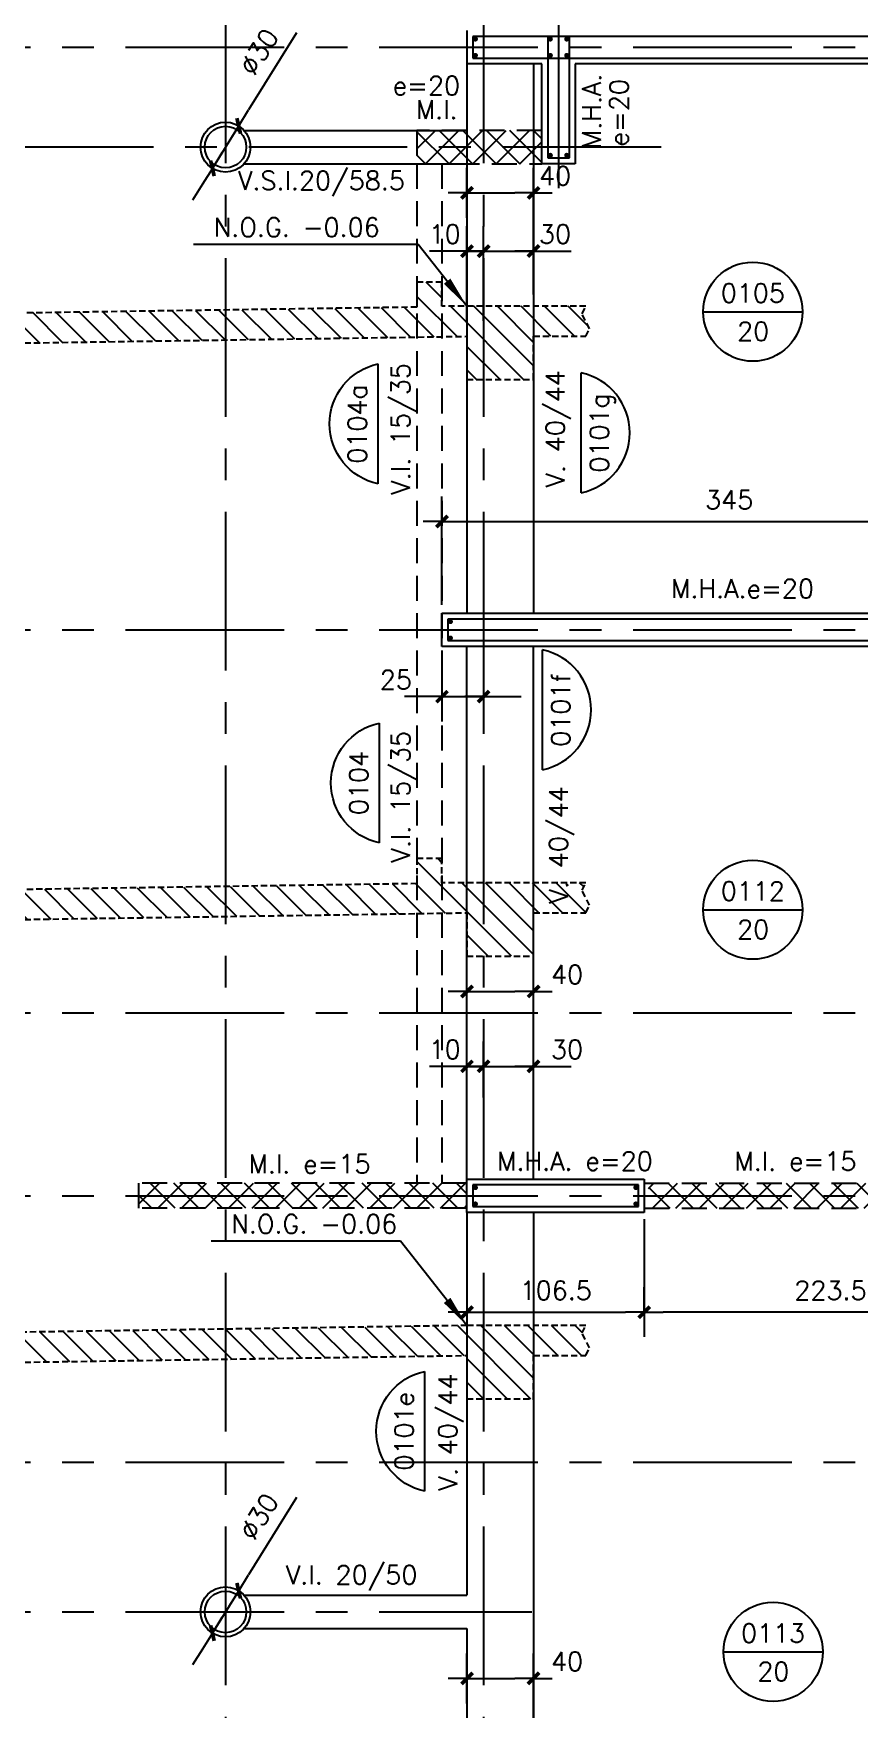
# Model space of a CAD drawing. Header units: millimetres. Extents: x -656862 to -653478, y 91928 to 96737.
# Drawn here: x -655780 to -655284, y 94729 to 95736 of the extents above; entities that cross this region are included whole.
import ezdxf
from ezdxf.enums import TextEntityAlignment as Align

# ---------------------------------------------------------------- set-up
doc = ezdxf.new("R2010")
doc.units = ezdxf.units.MM
doc.header["$LTSCALE"] = 30
for name, pattern in [('CENTER', [50.8, 31.75, -6.35, 6.35, -6.35]), ('DASHED', [0.75, 0.5, -0.25]), ('HIDDEN', [0.375, 0.25, -0.125])]:
    doc.linetypes.add(name, pattern=pattern)
for name, color, linetype in [('COTAS', 5, 'Continuous'), ('Cotas2', 1, 'Continuous'), ('EJES', 1, 'CENTER'), ('HATCH2', 1, 'HIDDEN'), ('MALLA', 1, 'Continuous'), ('MUROS', 5, 'Continuous'), ('SEGMENTOS1', 2, 'DASHED'), ('TEXTOS1', 9, 'Continuous'), ('VIGAS', 3, 'Continuous')]:
    doc.layers.add(name, color=color, linetype=linetype)
doc.styles.add('ROMANS', font='romans')
doc.dimstyles.new('ING-50', dxfattribs={"dimscale": 5, "dimtxt": 2.25, "dimasz": 2.25, "dimexe": 3, "dimexo": 0, "dimgap": 1.5, "dimtad": 1, "dimdec": 1, "dimzin": 12, "dimdsep": 46, "dimtxsty": 'ROMANS', "dimblk1": 'TICK1', "dimblk2": 'TICK1', "dimsah": 1, "dimcen": 0.09, "dimclrd": 2, "dimclre": 1, "dimclrt": 3, "dimadec": 1, "dimazin": 3, "dimtfac": 1, "dimtdec": 1, "dimtix": 1, "dimtmove": 2, "dimatfit": 3, "dimfxl": 3, "dimtolj": 1, "dimtzin": 12, "dimarcsym": 0})
pattern_1 = [(45, (0, 0), (-7.07106781, 7.07106781), []), (135, (0, 0), (-7.07106781, -7.07106781), [])]
pattern_2 = [(135, (0, 0), (-7.07106781, -7.07106781), [])]

# ---------------------------------------------------------------- blocks, each defined once
blk = doc.blocks.new('TICK1')
at = {"color": 2}
for points in [[(0, 0), (-1, 0)], [(0, 0), (1, 0)]]:
    blk.add_lwpolyline(points, dxfattribs=at)
at = {"color": 2, "const_width": 0.2}
blk.add_lwpolyline([(-0.3, -0.3), (0.3, 0.3)], dxfattribs=at)
blk = doc.blocks.new('*D12')
at = {"layer": 'COTAS', "color": 1, "lineweight": -2, "ltscale": 0.5}
for p, q in [((-655534.7, 95392.5), (-655534.7, 95457.5)), ((-655189.7, 95442.5), (-655189.7, 95457.5))]:
    blk.add_line(p, q, dxfattribs=at)
at = {"layer": 'COTAS', "color": 2, "lineweight": -2, "ltscale": 0.5}
blk.add_line((-655523.5, 95442.5), (-655201, 95442.5), dxfattribs=at)
at = {"layer": 'Defpoints', "color": 0, "ltscale": 0.5}
for p in [(-655189.7, 95442.5), (-655189.7, 95442.5), (-655534.7, 95392.5)]:
    blk.add_point(p, dxfattribs=at)
at = {"layer": 'COTAS', "color": 2, "lineweight": -2, "ltscale": 0.5, "xscale": 11.25, "yscale": 11.25, "zscale": 11.25, "rotation": 180}
blk.add_blockref('TICK1', (-655534.7, 95442.5), dxfattribs=at)
at = {"layer": 'COTAS', "color": 2, "lineweight": -2, "ltscale": 0.5, "xscale": 11.25, "yscale": 11.25, "zscale": 11.25}
blk.add_blockref('TICK1', (-655189.7, 95442.5), dxfattribs=at)
at = {"layer": 'COTAS', "color": 3, "ltscale": 0.5, "insert": (-655362.2, 95455.6), "char_height": 11.25, "attachment_point": 5, "style": 'ROMANS'}
blk.add_mtext('\\A1;345', dxfattribs=at)
blk = doc.blocks.new('*D86')
at = {"layer": 'COTAS', "color": 1, "lineweight": -2}
for p, q in [((-655413.2, 94967.5), (-655413.2, 94982.5)), ((-655189.7, 94967.5), (-655189.7, 94952.5))]:
    blk.add_line(p, q, dxfattribs=at)
at = {"layer": 'COTAS', "color": 2, "lineweight": -2}
blk.add_line((-655201, 94967.5), (-655401.9, 94967.5), dxfattribs=at)
at = {"layer": 'Defpoints', "color": 0}
for p in [(-655413.2, 94967.5), (-655413.2, 94967.5), (-655189.7, 94967.5)]:
    blk.add_point(p, dxfattribs=at)
at = {"layer": 'COTAS', "color": 2, "lineweight": -2, "xscale": 11.25, "yscale": 11.25, "zscale": 11.25, "rotation": 180}
blk.add_blockref('TICK1', (-655413.2, 94967.5), dxfattribs=at)
at = {"layer": 'COTAS', "color": 2, "lineweight": -2, "xscale": 11.25, "yscale": 11.25, "zscale": 11.25}
blk.add_blockref('TICK1', (-655189.7, 94967.5), dxfattribs=at)
at = {"layer": 'COTAS', "color": 3, "insert": (-655301.4, 94980.6), "char_height": 11.25, "attachment_point": 5, "style": 'ROMANS'}
blk.add_mtext('\\A1;223.5', dxfattribs=at)
blk = doc.blocks.new('*D87')
at = {"layer": 'COTAS', "color": 1, "lineweight": -2}
for p, q in [((-655413.2, 94967.5), (-655413.2, 94982.5)), ((-655519.7, 94967.5), (-655519.7, 94952.5))]:
    blk.add_line(p, q, dxfattribs=at)
at = {"layer": 'COTAS', "color": 2, "lineweight": -2}
blk.add_line((-655508.5, 94967.5), (-655424.4, 94967.5), dxfattribs=at)
at = {"layer": 'Defpoints', "color": 0}
for p in [(-655519.7, 94967.5), (-655413.2, 94967.5), (-655413.2, 94967.5)]:
    blk.add_point(p, dxfattribs=at)
at = {"layer": 'COTAS', "color": 2, "lineweight": -2, "xscale": 11.25, "yscale": 11.25, "zscale": 11.25, "rotation": 180}
blk.add_blockref('TICK1', (-655519.7, 94967.5), dxfattribs=at)
at = {"layer": 'COTAS', "color": 2, "lineweight": -2, "xscale": 11.25, "yscale": 11.25, "zscale": 11.25}
blk.add_blockref('TICK1', (-655413.2, 94967.5), dxfattribs=at)
at = {"layer": 'COTAS', "color": 3, "insert": (-655466.4, 94980.6), "char_height": 11.25, "attachment_point": 5, "style": 'ROMANS'}
blk.add_mtext('\\A1;106.5', dxfattribs=at)
blk = doc.blocks.new('*D148')
at = {"layer": 'COTAS', "color": 2, "lineweight": -2}
for p, q in [((-655622.1, 94856.2), (-655650.9, 94809.8)), ((-655672.6, 94774.7), (-655656.8, 94800.2)), ((-655678.6, 94765.1), (-655684.5, 94755.6))]:
    blk.add_line(p, q, dxfattribs=at)
at = {"layer": 'Defpoints', "color": 0}
for p in [(-655656.8, 94800.2), (-655672.6, 94774.7)]:
    blk.add_point(p, dxfattribs=at)
at = {"layer": 'COTAS', "color": 2, "lineweight": -2, "xscale": 11.25, "yscale": 11.25, "zscale": 11.25}
for p, rotation in [((-655656.8, 94800.2), 238.1694661812286), ((-655672.6, 94774.7), 58.1694661812286)]:
    blk.add_blockref('TICK1', p, dxfattribs=dict(at, rotation=rotation))
at = {"layer": 'COTAS', "color": 3, "insert": (-655644.6, 94844.7), "char_height": 11.25, "attachment_point": 5, "rotation": 58.1695, "style": 'ROMANS'}
blk.add_mtext('\\A1;∅30', dxfattribs=at)
blk = doc.blocks.new('losa-ne')
at = {"color": 5, "linetype": 'Continuous'}
blk.add_line((-29.8, 0), (29.7, 0), dxfattribs=at)
at = {"color": 3, "linetype": 'Continuous'}
blk.add_circle((0, 0), 29.8, dxfattribs=at)
at = {"color": 3, "linetype": 'Continuous', "style": 'ROMANS'}
for tag, p in [('N%%DL', (0, 5.6)), ('ESP', (0.2, -17.4))]:
    blk.add_attdef(tag, text='', height=11.2, dxfattribs=at).set_placement(p, align=Align.CENTER)
blk = doc.blocks.new('*D181')
at = {"layer": 'COTAS', "color": 1, "lineweight": -2, "ltscale": 0.5}
for p, q in [((-655519.7, 95561.8), (-655519.7, 95620)), ((-655509.7, 95563.1), (-655509.7, 95620))]:
    blk.add_line(p, q, dxfattribs=at)
at = {"layer": 'COTAS', "color": 2, "lineweight": -2, "ltscale": 0.5}
for p, q in [((-655531, 95605), (-655542.2, 95605)), ((-655519.7, 95605), (-655509.7, 95605)), ((-655498.5, 95605), (-655487.2, 95605))]:
    blk.add_line(p, q, dxfattribs=at)
at = {"layer": 'Defpoints', "color": 0, "ltscale": 0.5}
for p in [(-655509.7, 95605), (-655509.7, 95563.1), (-655519.7, 95561.8)]:
    blk.add_point(p, dxfattribs=at)
at = {"layer": 'COTAS', "color": 2, "lineweight": -2, "ltscale": 0.5, "xscale": 11.25, "yscale": 11.25, "zscale": 11.25}
blk.add_blockref('TICK1', (-655519.7, 95605), dxfattribs=at)
at = {"layer": 'COTAS', "color": 2, "lineweight": -2, "ltscale": 0.5, "xscale": 11.25, "yscale": 11.25, "zscale": 11.25, "rotation": 180}
blk.add_blockref('TICK1', (-655509.7, 95605), dxfattribs=at)
at = {"layer": 'COTAS', "color": 3, "ltscale": 0.5, "insert": (-655533.1, 95615.2), "char_height": 11.25, "attachment_point": 5, "style": 'ROMANS'}
blk.add_mtext('\\A1;10', dxfattribs=at)
blk = doc.blocks.new('*D182')
at = {"layer": 'COTAS', "color": 1, "lineweight": -2, "ltscale": 0.5}
for p, q in [((-655509.7, 95586.3), (-655509.7, 95620)), ((-655479.7, 95579), (-655479.7, 95620))]:
    blk.add_line(p, q, dxfattribs=at)
at = {"layer": 'COTAS', "color": 2, "lineweight": -2, "ltscale": 0.5}
for p, q in [((-655521, 95605), (-655532.2, 95605)), ((-655509.7, 95605), (-655479.7, 95605)), ((-655468.5, 95605), (-655457.2, 95605))]:
    blk.add_line(p, q, dxfattribs=at)
at = {"layer": 'Defpoints', "color": 0, "ltscale": 0.5}
for p in [(-655479.7, 95605), (-655509.7, 95586.3), (-655479.7, 95579)]:
    blk.add_point(p, dxfattribs=at)
at = {"layer": 'COTAS', "color": 2, "lineweight": -2, "ltscale": 0.5, "xscale": 11.25, "yscale": 11.25, "zscale": 11.25}
blk.add_blockref('TICK1', (-655509.7, 95605), dxfattribs=at)
at = {"layer": 'COTAS', "color": 2, "lineweight": -2, "ltscale": 0.5, "xscale": 11.25, "yscale": 11.25, "zscale": 11.25, "rotation": 180}
blk.add_blockref('TICK1', (-655479.7, 95605), dxfattribs=at)
at = {"layer": 'COTAS', "color": 3, "ltscale": 0.5, "insert": (-655466.8, 95615.2), "char_height": 11.25, "attachment_point": 5, "style": 'ROMANS'}
blk.add_mtext('\\A1;30', dxfattribs=at)
blk = doc.blocks.new('*D183')
at = {"layer": 'COTAS', "color": 1, "lineweight": -2, "ltscale": 0.5}
for p, q in [((-655519.7, 95624.9), (-655519.7, 95655)), ((-655479.7, 95614), (-655479.7, 95655))]:
    blk.add_line(p, q, dxfattribs=at)
at = {"layer": 'COTAS', "color": 2, "lineweight": -2, "ltscale": 0.5}
blk.add_line((-655508.5, 95640), (-655491, 95640), dxfattribs=at)
at = {"layer": 'Defpoints', "color": 0, "ltscale": 0.5}
for p in [(-655479.7, 95640), (-655519.7, 95624.9), (-655479.7, 95614)]:
    blk.add_point(p, dxfattribs=at)
at = {"layer": 'COTAS', "color": 2, "lineweight": -2, "ltscale": 0.5, "xscale": 11.25, "yscale": 11.25, "zscale": 11.25, "rotation": 180}
blk.add_blockref('TICK1', (-655519.7, 95640), dxfattribs=at)
at = {"layer": 'COTAS', "color": 2, "lineweight": -2, "ltscale": 0.5, "xscale": 11.25, "yscale": 11.25, "zscale": 11.25}
blk.add_blockref('TICK1', (-655479.7, 95640), dxfattribs=at)
at = {"layer": 'COTAS', "color": 3, "ltscale": 0.5, "insert": (-655466.8, 95650.2), "char_height": 11.25, "attachment_point": 5, "style": 'ROMANS'}
blk.add_mtext('\\A1;40', dxfattribs=at)
blk = doc.blocks.new('*D184')
at = {"layer": 'COTAS', "color": 1, "lineweight": -2, "ltscale": 0.5}
for p, q in [((-655519.7, 95095.8), (-655519.7, 95130.2)), ((-655509.7, 95097.2), (-655509.7, 95130.2))]:
    blk.add_line(p, q, dxfattribs=at)
at = {"layer": 'COTAS', "color": 2, "lineweight": -2, "ltscale": 0.5}
for p, q in [((-655531, 95115.2), (-655542.2, 95115.2)), ((-655519.7, 95115.2), (-655509.7, 95115.2)), ((-655498.5, 95115.2), (-655487.2, 95115.2))]:
    blk.add_line(p, q, dxfattribs=at)
at = {"layer": 'Defpoints', "color": 0, "ltscale": 0.5}
for p in [(-655509.7, 95115.2), (-655519.7, 95095.8), (-655509.7, 95097.2)]:
    blk.add_point(p, dxfattribs=at)
at = {"layer": 'COTAS', "color": 2, "lineweight": -2, "ltscale": 0.5, "xscale": 11.25, "yscale": 11.25, "zscale": 11.25}
blk.add_blockref('TICK1', (-655519.7, 95115.2), dxfattribs=at)
at = {"layer": 'COTAS', "color": 2, "lineweight": -2, "ltscale": 0.5, "xscale": 11.25, "yscale": 11.25, "zscale": 11.25, "rotation": 180}
blk.add_blockref('TICK1', (-655509.7, 95115.2), dxfattribs=at)
at = {"layer": 'COTAS', "color": 3, "ltscale": 0.5, "insert": (-655533.1, 95125.4), "char_height": 11.25, "attachment_point": 5, "style": 'ROMANS'}
blk.add_mtext('\\A1;10', dxfattribs=at)
blk = doc.blocks.new('*D185')
at = {"layer": 'COTAS', "color": 1, "lineweight": -2, "ltscale": 0.5}
for p, q in [((-655509.7, 95096.5), (-655509.7, 95130.2)), ((-655479.7, 95089.2), (-655479.7, 95130.2))]:
    blk.add_line(p, q, dxfattribs=at)
at = {"layer": 'COTAS', "color": 2, "lineweight": -2, "ltscale": 0.5}
for p, q in [((-655521, 95115.2), (-655532.2, 95115.2)), ((-655509.7, 95115.2), (-655479.7, 95115.2)), ((-655468.5, 95115.2), (-655457.2, 95115.2))]:
    blk.add_line(p, q, dxfattribs=at)
at = {"layer": 'Defpoints', "color": 0, "ltscale": 0.5}
for p in [(-655479.7, 95115.2), (-655509.7, 95096.5), (-655479.7, 95089.2)]:
    blk.add_point(p, dxfattribs=at)
at = {"layer": 'COTAS', "color": 2, "lineweight": -2, "ltscale": 0.5, "xscale": 11.25, "yscale": 11.25, "zscale": 11.25}
blk.add_blockref('TICK1', (-655509.7, 95115.2), dxfattribs=at)
at = {"layer": 'COTAS', "color": 2, "lineweight": -2, "ltscale": 0.5, "xscale": 11.25, "yscale": 11.25, "zscale": 11.25, "rotation": 180}
blk.add_blockref('TICK1', (-655479.7, 95115.2), dxfattribs=at)
at = {"layer": 'COTAS', "color": 3, "ltscale": 0.5, "insert": (-655459.6, 95125.4), "char_height": 11.25, "attachment_point": 5, "style": 'ROMANS'}
blk.add_mtext('\\A1;30', dxfattribs=at)
blk = doc.blocks.new('*D186')
at = {"layer": 'COTAS', "color": 1, "lineweight": -2, "ltscale": 0.5}
for p, q in [((-655519.7, 95145.1), (-655519.7, 95175.2)), ((-655479.7, 95134.2), (-655479.7, 95175.2))]:
    blk.add_line(p, q, dxfattribs=at)
at = {"layer": 'COTAS', "color": 2, "lineweight": -2, "ltscale": 0.5}
blk.add_line((-655508.5, 95160.2), (-655491, 95160.2), dxfattribs=at)
at = {"layer": 'Defpoints', "color": 0, "ltscale": 0.5}
for p in [(-655479.7, 95160.2), (-655519.7, 95145.1), (-655479.7, 95134.2)]:
    blk.add_point(p, dxfattribs=at)
at = {"layer": 'COTAS', "color": 2, "lineweight": -2, "ltscale": 0.5, "xscale": 11.25, "yscale": 11.25, "zscale": 11.25, "rotation": 180}
blk.add_blockref('TICK1', (-655519.7, 95160.2), dxfattribs=at)
at = {"layer": 'COTAS', "color": 2, "lineweight": -2, "ltscale": 0.5, "xscale": 11.25, "yscale": 11.25, "zscale": 11.25}
blk.add_blockref('TICK1', (-655479.7, 95160.2), dxfattribs=at)
at = {"layer": 'COTAS', "color": 3, "ltscale": 0.5, "insert": (-655459.6, 95170.4), "char_height": 11.25, "attachment_point": 5, "style": 'ROMANS'}
blk.add_mtext('\\A1;40', dxfattribs=at)
blk = doc.blocks.new('*D189')
at = {"layer": 'COTAS', "color": 1, "lineweight": -2, "ltscale": 0.5}
for p, q in [((-655519.7, 94732.4), (-655519.7, 94762.5)), ((-655479.7, 94721.5), (-655479.7, 94762.5))]:
    blk.add_line(p, q, dxfattribs=at)
at = {"layer": 'COTAS', "color": 2, "lineweight": -2, "ltscale": 0.5}
blk.add_line((-655508.5, 94747.5), (-655491, 94747.5), dxfattribs=at)
at = {"layer": 'Defpoints', "color": 0, "ltscale": 0.5}
for p in [(-655479.7, 94747.5), (-655519.7, 94732.4), (-655479.7, 94721.5)]:
    blk.add_point(p, dxfattribs=at)
at = {"layer": 'COTAS', "color": 2, "lineweight": -2, "ltscale": 0.5, "xscale": 11.25, "yscale": 11.25, "zscale": 11.25, "rotation": 180}
blk.add_blockref('TICK1', (-655519.7, 94747.5), dxfattribs=at)
at = {"layer": 'COTAS', "color": 2, "lineweight": -2, "ltscale": 0.5, "xscale": 11.25, "yscale": 11.25, "zscale": 11.25}
blk.add_blockref('TICK1', (-655479.7, 94747.5), dxfattribs=at)
at = {"layer": 'COTAS', "color": 3, "ltscale": 0.5, "insert": (-655459.6, 94757.7), "char_height": 11.25, "attachment_point": 5, "style": 'ROMANS'}
blk.add_mtext('\\A1;40', dxfattribs=at)
blk = doc.blocks.new('FLECHA')
at = {"color": 2}
blk.add_lwpolyline([(0, 0, 0, 5, 0), (19.2, 0, 5, 5, 0)], format="xyseb", dxfattribs=at)
blk = doc.blocks.new('*D218')
at = {"layer": 'COTAS', "color": 2, "lineweight": -2}
for p, q in [((-655622.1, 95736.2), (-655650.9, 95689.8)), ((-655672.6, 95654.7), (-655656.8, 95680.2)), ((-655678.6, 95645.1), (-655684.5, 95635.6))]:
    blk.add_line(p, q, dxfattribs=at)
at = {"layer": 'Defpoints', "color": 0}
for p in [(-655656.8, 95680.2), (-655672.6, 95654.7)]:
    blk.add_point(p, dxfattribs=at)
at = {"layer": 'COTAS', "color": 2, "lineweight": -2, "xscale": 11.25, "yscale": 11.25, "zscale": 11.25}
for p, rotation in [((-655656.8, 95680.2), 238.1694661812286), ((-655672.6, 95654.7), 58.1694661812286)]:
    blk.add_blockref('TICK1', p, dxfattribs=dict(at, rotation=rotation))
at = {"layer": 'COTAS', "color": 3, "insert": (-655644.6, 95724.7), "char_height": 11.25, "attachment_point": 5, "rotation": 58.1695, "style": 'ROMANS'}
blk.add_mtext('\\A1;∅30', dxfattribs=at)
blk = doc.blocks.new('*D229')
at = {"layer": 'COTAS', "color": 1, "lineweight": -2, "ltscale": 0.5}
for p, q in [((-655534.7, 95363.4), (-655534.7, 95322.3)), ((-655509.7, 95366.6), (-655509.7, 95322.3))]:
    blk.add_line(p, q, dxfattribs=at)
at = {"layer": 'COTAS', "color": 2, "lineweight": -2, "ltscale": 0.5}
for p, q in [((-655546, 95337.3), (-655557.2, 95337.3)), ((-655534.7, 95337.3), (-655509.7, 95337.3)), ((-655498.5, 95337.3), (-655487.2, 95337.3))]:
    blk.add_line(p, q, dxfattribs=at)
at = {"layer": 'Defpoints', "color": 0, "ltscale": 0.5}
for p in [(-655534.7, 95363.4), (-655509.7, 95366.6), (-655509.7, 95337.3)]:
    blk.add_point(p, dxfattribs=at)
at = {"layer": 'COTAS', "color": 2, "lineweight": -2, "ltscale": 0.5, "xscale": 11.25, "yscale": 11.25, "zscale": 11.25}
blk.add_blockref('TICK1', (-655534.7, 95337.3), dxfattribs=at)
at = {"layer": 'COTAS', "color": 2, "lineweight": -2, "ltscale": 0.5, "xscale": 11.25, "yscale": 11.25, "zscale": 11.25, "rotation": 180}
blk.add_blockref('TICK1', (-655509.7, 95337.3), dxfattribs=at)
at = {"layer": 'COTAS', "color": 3, "ltscale": 0.5, "insert": (-655562.4, 95347.5), "char_height": 11.25, "attachment_point": 5, "style": 'ROMANS'}
blk.add_mtext('\\A1;25', dxfattribs=at)

msp = doc.modelspace()

# ---------------------------------------------------------------- hatches: boundary and pattern name
at = {"layer": 'HATCH2'}
h = msp.add_hatch(dxfattribs=at)
h.set_pattern_fill('_USER', color=256, scale=10, angle=45, style=0, double=1, pattern_type=0)
h.set_pattern_definition(pattern_1)
h.paths.add_polyline_path([(-655519.715, 95667.452), (-655549.715, 95667.452), (-655549.715, 95657.452), (-655519.715, 95657.452)])
h.paths.add_polyline_path([(-655519.715, 95677.452), (-655549.715, 95677.452), (-655549.715, 95667.452), (-655519.715, 95667.452)])
h.paths.add_polyline_path([(-655509.715, 95677.452), (-655519.715, 95677.452), (-655519.715, 95667.452), (-655509.715, 95667.452)])
h.paths.add_polyline_path([(-655509.715, 95667.452), (-655519.715, 95667.452), (-655519.715, 95657.452), (-655509.715, 95657.452)])
h.paths.add_polyline_path([(-655489.715, 95667.452), (-655509.715, 95667.452), (-655509.715, 95657.452), (-655489.715, 95657.452)])
h.paths.add_polyline_path([(-655489.715, 95677.452), (-655509.715, 95677.452), (-655509.715, 95667.452), (-655489.715, 95667.452)])
h.paths.add_polyline_path([(-655474.715, 95677.452), (-655489.715, 95677.452), (-655489.715, 95667.452), (-655474.715, 95667.452)])
h.paths.add_polyline_path([(-655474.715, 95667.452), (-655489.715, 95667.452), (-655489.715, 95657.452), (-655474.715, 95657.452)])
at = {"layer": 'HATCH2', "ltscale": 0.5}
h = msp.add_hatch(dxfattribs=at)
h.set_pattern_fill('_USER', color=256, scale=10, angle=135, style=0, pattern_type=0)
h.set_pattern_definition(pattern_2)
h.paths.add_polyline_path([(-656184.715, 95543.81), (-655519.715, 95553.785), (-655519.715, 95527.825), (-655479.715, 95527.825), (-655479.715, 95553.825), (-655448.345, 95553.825), (-655446.095, 95558.325), (-655450.595, 95567.325), (-655448.345, 95571.825), (-655534.715, 95571.825), (-655534.715, 95586.325), (-655549.715, 95586.325), (-655549.715, 95571.337), (-656184.715, 95561.812), (-656184.715, 95577.825), (-656269.715, 95577.825), (-656269.715, 95562.825), (-656209.715, 95562.825), (-656209.715, 95527.825), (-656184.715, 95527.825)])
h = msp.add_hatch(dxfattribs=at)
h.set_pattern_fill('_USER', color=256, scale=10, angle=135, style=0, pattern_type=0)
h.set_pattern_definition(pattern_2)
h.paths.add_polyline_path([(-656184.715, 95197.466), (-655519.715, 95207.441), (-655519.715, 95181.481), (-655479.715, 95181.481), (-655479.715, 95207.481), (-655448.345, 95207.481), (-655446.095, 95211.981), (-655450.595, 95220.981), (-655448.345, 95225.481), (-655534.715, 95225.481), (-655534.715, 95239.981), (-655549.715, 95239.981), (-655549.715, 95224.993), (-656184.715, 95215.468), (-656184.715, 95231.481), (-656269.715, 95231.481), (-656269.715, 95216.481), (-656209.715, 95216.481), (-656209.715, 95181.481), (-656184.715, 95181.481)])
at = {"layer": 'HATCH2'}
h = msp.add_hatch(dxfattribs=at)
h.set_pattern_fill('_USER', color=256, scale=10, angle=45, style=0, double=1, pattern_type=0)
h.set_pattern_definition(pattern_1)
h.paths.add_polyline_path([(-655664.715, 95044.952), (-655716.715, 95044.952), (-655716.715, 95037.452), (-655664.715, 95037.452)])
h.paths.add_polyline_path([(-655664.715, 95037.452), (-655716.715, 95037.452), (-655716.715, 95029.952), (-655664.715, 95029.952)])
h.paths.add_polyline_path([(-655587.697, 95037.452), (-655664.715, 95037.452), (-655664.715, 95029.952), (-655583.138, 95029.952, -0.07227239)])
h.paths.add_polyline_path([(-655589.804, 95044.952), (-655664.715, 95044.952), (-655664.715, 95037.452), (-655587.697, 95037.452, -0.06407761)])
h.paths.add_polyline_path([(-655519.715, 95044.952), (-655589.804, 95044.952, 0.06407761), (-655587.697, 95037.452), (-655519.715, 95037.452)])
h.paths.add_polyline_path([(-655519.715, 95037.452), (-655587.697, 95037.452, 0.07227239), (-655583.138, 95029.952), (-655519.715, 95029.952)])
h = msp.add_hatch(dxfattribs=at)
h.set_pattern_fill('_USER', color=256, scale=10, angle=45, style=0, double=1, pattern_type=0)
h.set_pattern_definition(pattern_1)
h.paths.add_polyline_path([(-655199.715, 95044.952), (-655410.682, 95044.952), (-655410.682, 95037.452), (-655199.715, 95037.452)])
h.paths.add_polyline_path([(-655199.715, 95037.452), (-655410.682, 95037.452), (-655410.682, 95029.952), (-655199.715, 95029.952)])
at = {"layer": 'HATCH2', "ltscale": 0.5}
h = msp.add_hatch(dxfattribs=at)
h.set_pattern_fill('_USER', color=256, scale=10, angle=135, style=0, pattern_type=0)
h.set_pattern_definition(pattern_2)
h.paths.add_polyline_path([(-656184.715, 94931.437), (-655519.715, 94941.483), (-655519.715, 94915.523), (-655479.715, 94915.523), (-655479.715, 94941.523), (-655448.345, 94941.523), (-655446.095, 94946.023), (-655450.595, 94955.023), (-655448.345, 94959.523), (-655519.715, 94959.523), (-656184.715, 94949.511), (-656184.715, 94965.523), (-656269.715, 94965.523), (-656269.715, 94950.523), (-656209.715, 94950.523), (-656209.715, 94915.523), (-656184.715, 94915.523)])

# ---------------------------------------------------------------- linework, layer by layer
at = {"layer": 'Cotas2'}
for p, q in [((-655519.715, 95023.355), (-655519.715, 94952.61)), ((-655413.182, 95023.355), (-655413.182, 94952.61))]:
    msp.add_line(p, q, dxfattribs=at)
at = {"layer": 'EJES', "ltscale": 0.1}
for p, q in [((-655664.715, 96667.46), (-655664.715, 93007.452)), ((-655509.715, 96667.46), (-655509.715, 93007.452)), ((-656791.536, 95727.452), (-653548.715, 95727.452)), ((-655403.153, 95667.452), (-656771.536, 95667.452)), ((-656791.536, 95377.452), (-653548.715, 95377.452)), ((-656791.536, 95147.452), (-653548.715, 95147.452)), ((-656791.536, 95037.452), (-653568.714, 95037.452)), ((-656791.536, 94877.452), (-653548.715, 94877.452)), ((-656791.536, 94787.452), (-655480.718, 94787.452))]:
    msp.add_line(p, q, dxfattribs=at)
at = {"layer": 'HATCH2', "ltscale": 0.5}
for points in [[(-656184.715, 95543.81), (-655519.715, 95553.785), (-655519.715, 95527.825), (-655479.715, 95527.825), (-655479.715, 95553.825), (-655448.345, 95553.825), (-655446.095, 95558.325), (-655450.595, 95567.325), (-655448.345, 95571.825), (-655534.715, 95571.825), (-655534.715, 95586.325), (-655549.715, 95586.325), (-655549.715, 95571.337), (-656184.715, 95561.812), (-656184.715, 95577.825), (-656269.715, 95577.825), (-656269.715, 95562.825), (-656209.715, 95562.825), (-656209.715, 95527.825), (-656184.715, 95527.825)], [(-656184.715, 95197.466), (-655519.715, 95207.441), (-655519.715, 95181.481), (-655479.715, 95181.481), (-655479.715, 95207.481), (-655448.345, 95207.481), (-655446.095, 95211.981), (-655450.595, 95220.981), (-655448.345, 95225.481), (-655534.715, 95225.481), (-655534.715, 95239.981), (-655549.715, 95239.981), (-655549.715, 95224.993), (-656184.715, 95215.468), (-656184.715, 95231.481), (-656269.715, 95231.481), (-656269.715, 95216.481), (-656209.715, 95216.481), (-656209.715, 95181.481), (-656184.715, 95181.481)], [(-656184.715, 94931.437), (-655519.715, 94941.483), (-655519.715, 94915.523), (-655479.715, 94915.523), (-655479.715, 94941.523), (-655448.345, 94941.523), (-655446.095, 94946.023), (-655450.595, 94955.023), (-655448.345, 94959.523), (-655519.715, 94959.523), (-656184.715, 94949.511), (-656184.715, 94965.523), (-656269.715, 94965.523), (-656269.715, 94950.523), (-656209.715, 94950.523), (-656209.715, 94915.523), (-656184.715, 94915.523)]]:
    msp.add_lwpolyline(points, close=True, dxfattribs=at)
at = {"layer": 'MALLA', "ltscale": 0.5}
for p, q in [((-653893.215, 95733.952), (-655516.215, 95733.952)), ((-655516.215, 95733.952), (-655516.215, 95720.952)), ((-655471.214, 95733.952), (-655471.214, 95660.952)), ((-655458.214, 95660.952), (-655458.214, 95733.952)), ((-655516.215, 95720.952), (-654605.715, 95720.952)), ((-655471.214, 95660.952), (-655458.214, 95660.952)), ((-655531.215, 95383.952), (-655531.215, 95370.952)), ((-654975.715, 95383.952), (-655531.215, 95383.952)), ((-655531.215, 95370.952), (-654975.715, 95370.952)), ((-655516.215, 95043.952), (-655516.215, 95030.952)), ((-655416.682, 95043.952), (-655516.215, 95043.952)), ((-655416.682, 95030.952), (-655416.682, 95043.952)), ((-655516.215, 95030.952), (-655416.682, 95030.952))]:
    msp.add_line(p, q, dxfattribs=at)
msp.add_lwpolyline([(-655414.714, 96667.46), (-655414.714, 96647.46), (-655464.714, 96647.46), (-655464.714, 95642.812)], dxfattribs=at)
at = {"layer": 'MALLA', "ltscale": 0.5, "const_width": 1.5}
for points in [[(-655515.374, 95732.361, 1), (-655513.874, 95732.361, 1)], [(-655515.374, 95722.543, 1), (-655513.874, 95722.543, 1)], [(-655470.373, 95732.361, 1), (-655468.873, 95732.361, 1)], [(-655470.373, 95722.559, 1), (-655468.873, 95722.559, 1)], [(-655460.555, 95732.361, 1), (-655459.055, 95732.361, 1)], [(-655460.555, 95722.559, 1), (-655459.055, 95722.559, 1)], [(-655470.373, 95662.543, 1), (-655468.873, 95662.543, 1)], [(-655460.555, 95662.543, 1), (-655459.055, 95662.543, 1)], [(-655530.374, 95382.361, 1), (-655528.874, 95382.361, 1)], [(-655530.374, 95372.543, 1), (-655528.874, 95372.543, 1)], [(-655515.374, 95042.361, 1), (-655513.874, 95042.361, 1)], [(-655419.023, 95042.361, 1), (-655417.523, 95042.361, 1)], [(-655515.374, 95032.543, 1), (-655513.874, 95032.543, 1)], [(-655419.023, 95032.543, 1), (-655417.523, 95032.543, 1)]]:
    msp.add_lwpolyline(points, format="xyb", close=True, dxfattribs=at)
at = {"layer": 'MALLA', "ltscale": 0.5}
for centre in [(-655664.715, 95667.452), (-655664.715, 94787.452)]:
    msp.add_circle(centre, 12.5, dxfattribs=at)
at = {"layer": 'MUROS', "ltscale": 0.15}
for p, q in [((-655519.715, 95737.452), (-655519.715, 95717.452)), ((-655474.714, 95717.452), (-655519.715, 95717.452)), ((-655474.714, 95657.452), (-655474.714, 95717.452)), ((-655199.715, 95717.452), (-655454.714, 95717.452)), ((-655454.714, 95717.452), (-655454.714, 95657.452)), ((-655454.714, 95657.452), (-655474.714, 95657.452))]:
    msp.add_line(p, q, dxfattribs=at)
at = {"layer": 'MUROS', "ltscale": 0.5}
for p, q in [((-655534.715, 95387.452), (-654972.215, 95387.452)), ((-655534.715, 95367.452), (-655534.715, 95387.452)), ((-654987.215, 95367.452), (-655534.715, 95367.452)), ((-655519.715, 95047.452), (-655413.182, 95047.452)), ((-655519.715, 95027.452), (-655519.715, 95047.452)), ((-655413.182, 95047.452), (-655413.182, 95027.452)), ((-655413.182, 95027.452), (-655519.715, 95027.452))]:
    msp.add_line(p, q, dxfattribs=at)
for centre in [(-655664.715, 95667.452), (-655664.715, 94787.452)]:
    msp.add_circle(centre, 15, dxfattribs=at)
at = {"layer": 'SEGMENTOS1'}
for p, q in [((-655474.715, 95657.452), (-655474.715, 95677.452)), ((-655549.715, 95657.452), (-655549.715, 95044.952)), ((-655534.715, 95657.452), (-655534.715, 95044.952)), ((-655716.715, 95029.952), (-655716.715, 95044.952)), ((-655519.715, 95044.952), (-655716.715, 95044.952)), ((-655413.182, 95044.952), (-655199.715, 95044.952)), ((-655519.715, 95029.952), (-655716.715, 95029.952)), ((-655413.182, 95029.952), (-655199.715, 95029.952))]:
    msp.add_line(p, q, dxfattribs=at)
msp.add_lwpolyline([(-655474.714, 95677.452), (-655549.715, 95677.452), (-655549.715, 95657.452), (-655474.714, 95657.452)], dxfattribs=at)
at = {"layer": 'TEXTOS1', "color": 1, "ltscale": 0.5}
for p, q in [((-655548.999, 95609.011), (-655683.966, 95609.011)), ((-655519.715, 95571.825), (-655548.999, 95609.011)), ((-655559.629, 95010.207), (-655673.426, 95010.207)), ((-655519.715, 94959.523), (-655559.629, 95010.207))]:
    msp.add_line(p, q, dxfattribs=at)
at = {"layer": 'TEXTOS1', "color": 3}
for p, q in [((-655573.09, 95465.183), (-655573.09, 95537.183)), ((-655451.026, 95459.8), (-655451.026, 95531.8)), ((-655474.259, 95293.388), (-655474.259, 95365.388)), ((-655572.229, 95249.456), (-655572.229, 95321.456)), ((-655544.994, 94859.97), (-655544.994, 94931.97))]:
    msp.add_line(p, q, dxfattribs=at)
for points in [[(-655573.09, 95465.183, -0.80963642), (-655573.09, 95537.183)], [(-655451.026, 95459.8, 0.80963642), (-655451.026, 95531.8)], [(-655474.259, 95293.388, 0.80963642), (-655474.259, 95365.388)], [(-655572.229, 95249.456, -0.80963642), (-655572.229, 95321.456)], [(-655544.994, 94859.97, -0.80963642), (-655544.994, 94931.97)]]:
    msp.add_lwpolyline(points, format="xyb", dxfattribs=at)
at = {"layer": 'VIGAS', "ltscale": 0.5}
for p, q in [((-655519.715, 95717.452), (-655519.715, 95387.452)), ((-655479.715, 95717.452), (-655479.715, 95387.452)), ((-655653.534, 95677.452), (-655519.715, 95677.452)), ((-655653.534, 95657.452), (-655519.715, 95657.452)), ((-655519.715, 95047.452), (-655519.715, 95367.452)), ((-655479.715, 95047.452), (-655479.715, 95367.452)), ((-655519.715, 95027.452), (-655519.715, 94797.452)), ((-655479.715, 95027.452), (-655479.715, 94457.452)), ((-655653.534, 94797.452), (-655519.715, 94797.452)), ((-655653.534, 94777.452), (-655519.715, 94777.452)), ((-655519.715, 94777.452), (-655519.715, 94457.452))]:
    msp.add_line(p, q, dxfattribs=at)

# ---------------------------------------------------------------- block references
at = {"layer": 'TEXTOS1', "ltscale": 0.5}
for p, values in [((-655348.003, 95568.589), {'N%%DL': '0105', 'ESP': '20'}), ((-655348.003, 95209.3), {'N%%DL': '0112', 'ESP': '20'}), ((-655335.861, 94763.451), {'N%%DL': '0113', 'ESP': '20'})]:
    msp.add_blockref('losa-ne', p, dxfattribs=at).add_auto_attribs(values)
at = {"layer": 'TEXTOS1', "color": 1, "ltscale": 0.5}
for p, rotation in [((-655519.715, 95571.825), 128.2203837904427), ((-655519.715, 94959.523), 128.2203837904428)]:
    msp.add_blockref('FLECHA', p, dxfattribs=dict(at, rotation=rotation))

# ---------------------------------------------------------------- texts
at = {"layer": 'TEXTOS1', "style": 'ROMANS'}
for s, p in [('e=20', (-655544.081, 95698.786)), ('M.I.', (-655537.87, 95684.389)), ('V.S.I.20/58.5', (-655607.114, 95641.77)), ('N.O.G. -0.06', (-655621.982, 95613.696)), ('M.H.A.e=20', (-655354.186, 95396.578)), ('M.I. e=15', (-655614.216, 95050.947)), ('M.H.A. e=20', (-655454.84, 95052.687)), ('M.I. e=15', (-655322.433, 95052.623)), ('N.O.G. -0.06', (-655611.442, 95014.893)), ('V.I. 20/50', (-655588.969, 94804.096))]:
    msp.add_text(s, height=11.25, dxfattribs=at).set_placement(p, align=Align.CENTER)
for s, p in [('M.H.A.', (-655439.241, 95688.994)), ('e=20', (-655422.693, 95688.103)), ('V.I. 15/35', (-655553.92, 95498.183)), ('0104a', (-655579.909, 95501.156)), ('V. 40/44', (-655461.062, 95498.183)), ('0101g', (-655434.516, 95495.772)), ('0101f', (-655457.749, 95329.361)), ('V.I. 15/35', (-655553.92, 95277.191)), ('0104', (-655579.048, 95285.429)), ('V. 40/44', (-655459.094, 95248.251)), ('V. 40/44', (-655525.585, 94895.539)), ('0101e', (-655551.813, 94895.942))]:
    msp.add_text(s, height=11.25, rotation=90, dxfattribs=at).set_placement(p, align=Align.CENTER)

# ---------------------------------------------------------------- dimensions: what is measured, and where the dimension line sits
at = {"layer": 'COTAS'}
for p1, p2, picture, middle in [((-655672.626, 95654.708), (-655656.804, 95680.196), '*D218', (-655644.645, 95724.668)), ((-655672.626, 94774.708), (-655656.804, 94800.196), '*D148', (-655644.645, 94844.668))]:
    dim = msp.add_diameter_dim_2p(p1=p1, p2=p2, dimstyle='ING-50', dxfattribs=at)
    dim.commit()
    dim.dimension.update_dxf_attribs({"geometry": picture, "text_midpoint": middle})
at = {"layer": 'COTAS', "ltscale": 0.5}
for base, p1, p2, picture, middle in [((-655479.715, 95640.008), (-655519.715, 95624.923), (-655479.715, 95613.983), '*D183', (-655466.753, 95650.18)), ((-655509.715, 95605.008), (-655519.715, 95561.808), (-655509.715, 95563.118), '*D181', (-655533.093, 95615.18)), ((-655479.715, 95605.008), (-655509.715, 95586.277), (-655479.715, 95578.983), '*D182', (-655466.753, 95615.18)), ((-655509.715, 95337.304), (-655534.715, 95363.351), (-655509.715, 95366.624), '*D229', (-655562.379, 95347.477)), ((-655479.715, 95160.214), (-655519.715, 95145.13), (-655479.715, 95134.19), '*D186', (-655459.585, 95170.387)), ((-655509.715, 95115.214), (-655519.715, 95095.845), (-655509.715, 95097.154), '*D184', (-655533.093, 95125.387)), ((-655479.715, 95115.214), (-655509.715, 95096.483), (-655479.715, 95089.19), '*D185', (-655459.585, 95125.387)), ((-655479.715, 94747.478), (-655519.715, 94732.394), (-655479.715, 94721.454), '*D189', (-655459.585, 94757.65))]:
    dim = msp.add_linear_dim(base=base, p1=p1, p2=p2, dimstyle='ING-50', dxfattribs=at)
    dim.commit()
    dim.dimension.update_dxf_attribs({"geometry": picture, "text_midpoint": middle, "dimtype": 160})
dim = msp.add_linear_dim(base=(-655189.715, 95442.477), p1=(-655534.715, 95392.477), p2=(-655189.715, 95442.477), dimstyle='ING-50', dxfattribs=at)
dim.commit()
dim.dimension.update_dxf_attribs({"geometry": '*D12', "text_midpoint": (-655362.215, 95455.602)})
at = {"layer": 'COTAS'}
for p1, angle, picture, middle in [((-655519.715, 94967.452), 0, '*D87', (-655466.449, 94980.577)), ((-655189.715, 94967.452), 180, '*D86', (-655301.449, 94980.577))]:
    dim = msp.add_linear_dim(base=(-655413.182, 94967.452), p1=p1, p2=(-655413.182, 94967.452), angle=angle, dimstyle='ING-50', dxfattribs=at)
    dim.commit()
    dim.dimension.update_dxf_attribs({"geometry": picture, "text_midpoint": middle})

doc.saveas('drawing.dxf')
